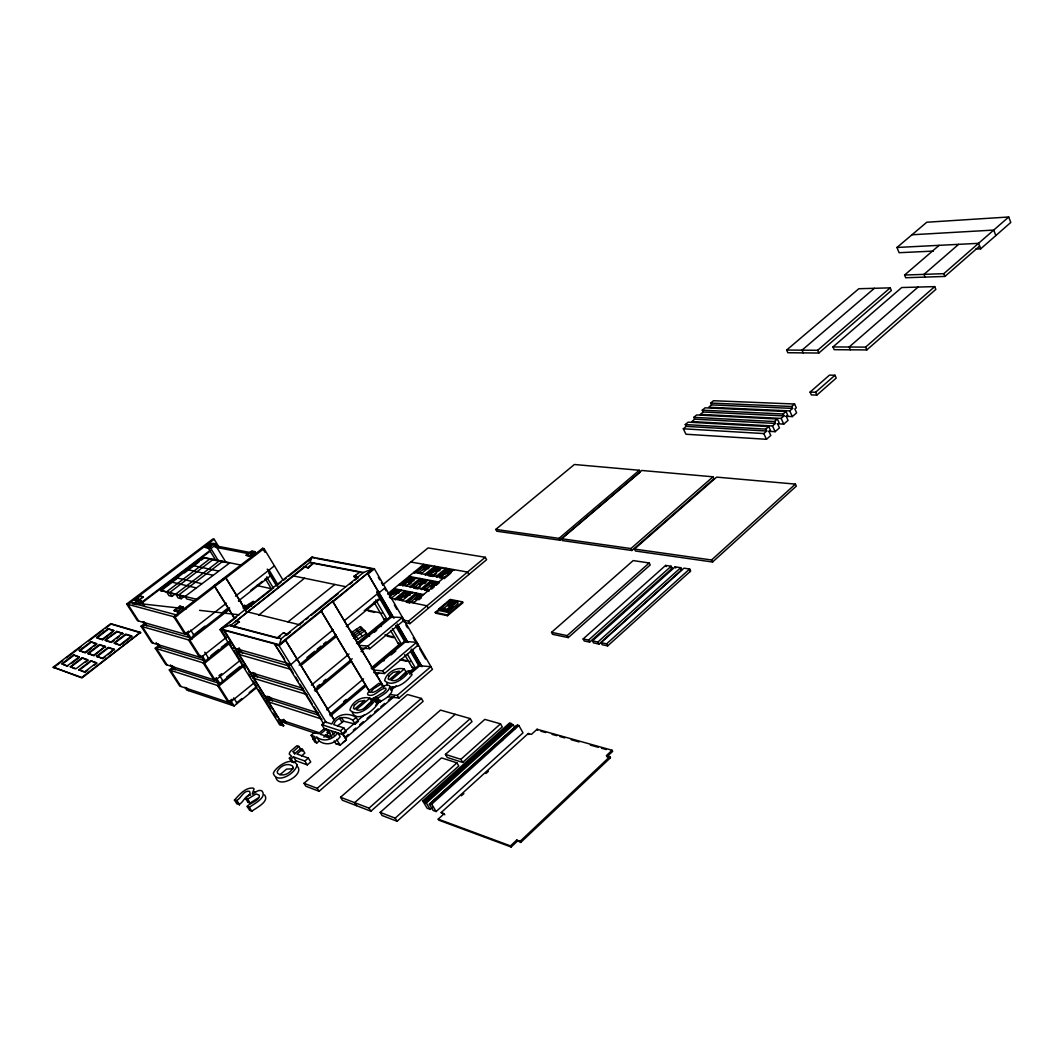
<?xml version="1.0" encoding="UTF-8"?>
<svg xmlns="http://www.w3.org/2000/svg" width="1064" height="1064" viewBox="0 0 1064 1064"><rect width="100%" height="100%" fill="white"/><g stroke="black" fill="none" stroke-linecap="round" stroke-linejoin="round"><path stroke-width="1.5" d="M352.277 712.574C357.344 723.094 373.145 711.005 377.574 704.036L375.286 700.205C369.288 698.955 365.218 712.973 356.241 709.715L369.846 698.184L372.586 699.341L376.536 698.13M275.789 777.292C278.502 789.914 306.405 773.847 296.736 765.774M332.234 602.477L373.291 568.628L363.556 572.472L281.135 638.719L279.233 645.156L321.887 610.803M230.143 625.818L310.076 562.218L311.991 557.15L374.408 568.841L431.306 667.234M279.885 774.778L286.588 769.099L293.172 768.807M234.439 800.101C240.118 802.509 242.299 789.488 249.628 791.403L250.173 793.611L245.518 798.466L247.433 799.264L256.052 793.917L259.19 795.141C261.279 801.338 242.1 805.275 249.309 807.363C253.445 804.065 267.41 797.654 262.01 790.991C256.238 787.626 248.883 801.072 254.123 788.956L253.179 788.105C245.305 787.24 239.24 794.901 234.439 800.101L236.94 803.932C242.339 806.406 244.108 794.875 250.599 795.141M301.524 755.932L304.849 753.113L302.469 749.295L300.62 748.644L294.967 753.418L293.172 751.676L298.944 746.423L300.54 748.963M389.783 686.812C398.827 688.328 406.913 681.412 412.047 674.669L409.813 670.852C404.692 677.781 392.563 688.102 384.636 680.654C386.232 672.794 396.42 666.716 404.28 669.003L406.501 672.794L400.476 677.914M375.286 700.205C370.152 707.121 357.69 717.947 349.923 710.021C351.665 702.12 361.853 695.656 369.846 698.184L372.134 702.001L363.489 709.342M337.474 725.874L343.712 721.232L355.137 724.119L358.475 721.272L356.147 717.429C347.768 711.616 335.612 714.476 331.822 724.025L325.118 721.844L321.767 724.664L324.108 728.468L342.808 734.626L346.172 731.753L343.832 727.909L333.724 724.637C336.557 716.444 346.252 715.859 352.809 720.275L355.137 724.119M516.678 840.081L520.083 841.331L609.818 756.69L610.417 757.794L520.735 842.435L516.678 840.081L510.494 845.907L438.195 819.134L444.193 813.667L441.161 812.564L528.289 733.468L531.441 734.373L537.067 729.252L612.079 750.253L612.678 751.357L606.906 756.797L610.417 757.794M612.079 750.253L606.307 755.693L609.818 756.69M438.195 819.134L438.834 820.184L511.146 847.011L517.317 841.198M712.561 562.018L796.324 486.128L795.393 484.107L716.657 477.124L634.463 549.064L635.447 551.006L712.561 562.018L711.563 559.983L634.463 549.064M461.417 795.792L463.864 793.558M485.942 773.515L488.403 771.28M515.388 728.574L513.274 724.823L509.603 722.921L422.727 800.926L427.143 808.268L430.122 809.358L432.556 807.15M711.563 559.983L795.393 484.107M429.324 804.131L433.115 810.449L436.12 811.539L523.009 732.843L518.886 725.528L517.33 725.089L430.189 803.626L430.814 804.677L429.324 804.131L516.359 725.701L517.915 726.14L517.33 725.089M601.054 642.683L606.6 643.84L689.645 569.014L690.656 571.049L607.677 645.888L602.144 644.731L601.054 642.683L683.966 568.163L689.645 569.014M690.23 570.198L689.698 571.913M500.745 741.621L503.192 739.414M430.189 803.626L431.691 804.158L518.886 725.528M397.111 821.275L458.757 765.974L456.935 762.861L441.507 757.887L380.194 812.404L382.082 815.503L397.111 821.275L395.196 818.149L380.194 812.404M462.694 762.436L502.274 726.925L500.519 723.839L484.825 719.384L445.444 754.403L447.239 757.475L462.694 762.436L460.885 759.324L445.444 754.403M592.435 640.887L597.902 642.018L680.747 567.684L681.758 569.706L598.992 644.066L593.513 642.909L592.435 640.887L675.135 566.846L680.747 567.684M681.332 568.868L680.8 570.557M422.727 800.926L424.217 801.471L511.132 723.347M424.217 801.471L424.842 802.522L511.731 724.398M424.842 802.522L426.332 803.054L513.274 724.823M671.743 567.418L671.198 569.107M589.629 642.097L672.155 568.256L671.145 566.248L665.612 565.423L583.139 638.945L584.229 640.967L589.629 642.097L588.552 640.076L583.139 638.945M395.196 818.149L456.935 762.861M460.885 759.324L500.519 723.839M588.552 640.076L671.145 566.248M551.538 632.349L567.165 635.607L649.213 562.976L650.224 564.957L568.243 637.602L552.615 634.33L551.538 632.349L633.173 560.582L649.213 562.976M370.91 811.207L472.017 721.658L470.261 718.612L440.496 710.1L340.56 797.269L342.435 800.274L370.91 811.207L369.022 808.148L340.56 797.269M369.022 808.148L470.261 718.612M975.794 249.056L980.689 248.83L1010.8 222.443L1008.712 216.99L926.797 222.23L896.952 247.473L899.107 252.713L933.381 251.091M866.814 349.923L935.841 289.381L934.724 286.615L901.713 287.533L832.979 346.931L834.189 349.684L866.814 349.923L865.604 347.117L832.979 346.931M686.16 426.371L683.314 428.792L685.947 434.232L766.452 439.299L770.802 435.482L769.046 431.665L770.496 430.401L768.727 426.584L688.129 422.155L685.283 424.563L686.16 426.371L766.705 431.026L765.827 429.125L685.283 424.563M768.554 431.292L775.137 431.678L779.46 427.888L777.718 424.084L779.154 422.82L777.398 419.003L696.641 414.96L693.808 417.354L694.672 419.176L775.403 423.432L774.526 421.53L693.808 417.354M777.172 423.765L783.769 424.11L788.065 420.347L786.323 416.543L787.759 415.293L786.017 411.489L705.086 407.818L702.267 410.199L703.131 412.007L784.022 415.891L783.157 413.989L702.267 410.199M785.724 416.277L792.334 416.596L796.604 412.845L794.875 409.055L796.298 407.805L794.582 404.014L713.479 400.729L710.686 403.083L711.55 404.892L792.6 408.403L791.736 406.501L710.686 403.083M816.833 395.103L836.224 378.079L834.987 375.246L829.481 375.127L810.076 392.084L811.353 394.904L816.833 395.103L815.569 392.257L810.076 392.084M455.206 714.316L354.631 802.642L356.507 805.674M765.827 429.125L768.727 426.584M774.526 421.53L777.398 419.003M783.157 413.989L786.017 411.489M791.736 406.501L794.582 404.014M979.611 246.09L944.912 276.44L905.703 277.744L904.586 275.044L943.795 273.674L1008.712 216.99M561.327 538.703L630.912 548.558L713.026 476.805L713.944 478.72L631.91 550.5L562.311 540.565L561.327 538.703L641.738 470.474L713.026 476.805M683.314 428.792L763.806 433.567L766.705 431.026M694.672 419.176L691.839 421.57L772.504 425.959L775.403 423.432M703.131 412.007L700.325 414.388L781.149 418.405L784.022 415.891M711.55 404.892L708.744 407.259L789.741 410.89L792.6 408.403M865.604 347.117L934.724 286.615M815.569 392.257L834.987 375.246M918.059 287.081L849.139 347.024L850.349 349.803M958.624 244.348L923.978 274.366L925.095 277.106M818.841 353.035L891.353 290.552L890.222 287.852L858.821 288.73L786.655 350.043L787.865 352.729L818.841 353.035L817.631 350.295L786.655 350.043M303.985 783.277L317.192 788.331L421.411 698.436L423.126 701.362L319.054 791.284L305.82 786.203L303.985 783.277L407.512 694.526L421.411 698.436M904.586 275.044L939.126 245.345M817.631 350.295L890.222 287.852M388.147 696.787L398.947 698.051L432.489 669.322L430.787 666.689L419.788 665.758L409.746 674.31M334.176 740.89L335.905 743.709L340.32 744.627M345.8 736.594L348.3 734.453M353.301 730.183L355.815 728.055M359.566 724.85L363.316 721.645M367.067 718.439L370.817 715.234M374.568 712.029L378.319 708.837M380.819 706.696L384.583 703.49M388.333 700.285L392.084 697.093M345.68 738.03L394.491 696.348M389.491 694.513L397.191 695.391L430.787 666.689M342.635 742.645L346.452 739.773L340.161 745.146L335.905 743.709M874.382 288.304L802.003 350.176L803.2 352.889M409.308 672.089L414.308 667.833L414.814 668.697L413.643 668.392M293.478 756.89L304.876 761.026L308.334 758.087L310.741 761.957L307.297 764.896L295.885 760.72L293.478 756.89L291.15 758.858L289.328 758.193L291.642 756.225L289.315 754.177A7.528 3.139 -32.5 0 1 290.632 751.144L296.936 745.718L298.944 746.423M321.767 724.664L340.453 730.782L343.832 727.909M352.809 720.275L356.147 717.429M390.448 689.419L393.534 686.799M409.839 672.927L418.618 665.466L421.543 666.21M246.875 806.326L249.654 809.983M382.814 686.519L381.311 683.979L378.837 683.301L369.235 690.629L367.546 693.741L368.051 695.018C374.914 697.372 379.329 688.541 385.687 688.155L386.112 689.578L383.585 692.252L375.18 697.332L377.454 701.149L379.143 700.312M390.914 690.323L396.3 685.748M377.8 702.519L380.287 700.391M376.55 703.57L380.619 700.498M342.874 733.202L364.247 714.995M375.565 705.366L380.593 701.083M295.885 760.72L293.558 762.689L291.15 758.858M312.643 738.496L315.011 742.313L316.859 742.951L319.147 741.01C326.475 746.316 335.28 743.457 340.187 736.714L337.833 732.857C332.912 739.6 324.121 742.473 316.779 737.192L314.492 739.121L312.643 738.496L314.917 736.567L311.127 735.277L314.505 732.431L318.296 733.708L324.493 728.468M323.749 737.099L328.71 732.896L326.355 729.079L320.158 734.333L329.601 736.94L335.785 732.192M404.28 669.003L390.993 680.255C399.891 683.354 403.815 669.748 409.813 670.852M495.784 529.42L558.972 538.371L639.304 470.261L640.222 472.084L559.943 540.219L496.742 531.202L495.784 529.42L574.387 464.502L639.304 470.261M245.518 798.466L248.018 802.322L249.269 801.259M248.018 802.322L249.92 803.121L258.539 797.774M302.469 749.295L296.909 753.99L308.334 758.087M381.311 683.979L373.757 688.661L371.509 691.108L371.841 692.465C378.039 692.039 382.029 684.205 388.692 685.243L389.889 686.134C389.224 692.039 382.215 695.045 377.787 698.09L375.18 697.332M343.592 701.641L346.119 699.514M435.229 612.385L447.053 614.886L462.534 601.865L463 602.689L447.518 615.724L435.695 613.21L435.229 612.385L444.712 604.445M329.521 714.769L365.471 684.511M376.35 675.347L378.877 673.219M373.517 670.014L382.694 670.865L416.649 642.257L418.378 644.917L384.45 673.539L373.73 672.528M330.412 715.966L365.923 686.054M447.784 605.336L449.62 603.807L450.604 604.006L447.784 605.336L448.25 606.161L451.07 604.831M372.733 669.243L405.73 641.565L416.649 642.257M391.113 654.932L395.781 651.022L394.771 650.769M326.661 709.821L363.529 678.872M438.834 608.994L446.72 610.643L457.041 601.971L457.972 603.621L447.651 612.292L439.764 610.643L438.834 608.994L449.128 600.375L457.041 601.971M447.984 610.869L452.971 606.679M447.079 602.463L450.644 599.484L462.534 601.865M448.795 601.772L441.334 608.023L447.053 609.22L454.541 602.929L448.795 601.772L449.726 603.421L454.035 604.299M435.695 613.21L440.443 609.233M371.15 668.046L400.224 643.68L400.729 644.545M371.589 668.937L404.559 641.286L407.472 641.991M443.502 608.635L449.726 603.421M220.115 629.742L279.593 724.611L283.463 725.927L224.358 630.367L220.115 629.742L226.765 624.821M405.198 622.56L409.946 623.637L486.607 559.704L485.277 557.27L428.1 547.933L382.708 584.841M315.183 691.387L351.479 661.249M360.656 648.069L369.78 648.721L404.094 620.206L402.338 617.506L391.486 617.067L358.635 644.225M279.593 724.611L284.474 720.567M281.495 723.387L284.859 720.581M403.788 620.113L408.523 621.177L485.277 557.27M416.077 598.846L417.886 597.356L418.352 598.154L416.955 597.17L415.146 598.66L416.543 599.657L415.146 598.66M430.268 586.158L432.995 584.854L430.268 586.158L430.721 586.956L432.503 585.479L432.051 584.681M447.957 572.485L445.231 573.789L447 572.326L448.396 573.297M415.598 599.458L417.407 597.968M413.391 602.969L453.703 569.599M418.844 599.843L421.065 597.995M431.612 589.07L434.125 586.982M436.652 584.894L439.166 582.806L431.585 581.383L421.557 589.669M444.18 578.656L450.404 573.496M317.112 686.639L319.639 684.538M323.443 681.386L325.97 679.298M314.439 690.11L352.224 658.762M366.096 647.258L361.055 651.447L362.757 651.886M358.887 645.383L367.998 646.008L402.338 617.506M405.903 601.399L416.051 593.034M421.091 588.871L431.133 580.572L432.503 582.979M436.134 576.462L446.069 568.256M356.56 643.494L385.966 619.208L386.485 620.086M436.586 577.26L446.521 569.054L454.142 570.397M421.597 596.292L416.144 595.188L408.776 601.266L414.228 602.397M436.28 585.107L432.157 584.309L424.882 590.334L423.964 588.725L431.252 582.713L436.745 583.75M451.734 571.341L446.202 570.357L438.993 576.316L444.499 577.326M357.69 643.773L390.342 616.814L393.228 617.452L367.865 573.775L393.999 618.277M390.821 616.921L389.397 617.586M441.214 575.784L444.938 572.698M409.707 602.876L417.061 596.798L421.158 597.622M441.094 576.927L447.106 571.966L451.242 572.711M374.342 632.309L376.696 630.367M311.366 685.163L349.032 654.014M395.289 599.897L405.371 591.597L412.779 593.087M410.398 587.474L420.386 579.268L427.834 580.665M425.361 575.185L435.243 567.059L442.744 568.389M410.372 594.018L404.998 592.941L397.683 598.966L403.03 600.069M425.44 581.609L420.041 580.585L412.792 586.543L418.165 587.594M440.35 569.32L434.923 568.349L427.741 574.254L433.154 575.252M399.984 598.38L403.775 595.268M429.962 573.722L433.673 570.676M399.825 599.551L405.916 594.537L409.946 595.348M413.697 588.139L420.945 582.168L424.988 582.952M429.829 574.853L435.814 569.932L439.884 570.663M404.466 597.183L406.727 595.082L407.193 595.88L405.384 597.37L404.014 596.385L405.384 597.37M419.509 584.788L419.056 584.003L421.756 582.713L422.209 583.511M402.179 600.628L412.313 592.289M417.354 588.126L427.382 579.867M432.37 575.757L442.292 567.591M420.32 586.863L417.806 588.937L414.84 588.352M424.071 583.764L426.584 581.702M432.822 576.555L436.546 573.496M390.116 596.292L394.97 592.316L398.92 593.114M402.711 585.971L409.919 580.066L413.896 580.824M418.764 572.818L424.709 567.95L428.726 568.668M394.85 592.675L393.068 594.138L395.755 592.861L396.22 593.646L394.85 592.675L395.755 592.861M408.031 581.875L410.717 580.598L408.031 581.875L408.483 582.66L410.252 581.21L409.813 580.425M424.616 568.296L422.86 569.732L425.534 568.469L425.972 569.253L424.616 568.296L425.534 568.469M267.051 699.992L269.618 697.878M391.166 598.34L401.248 590.068M406.262 585.958L416.25 577.779M421.211 573.709L431.093 565.609M409.214 584.708L411.715 582.66M267.29 701.522L271.134 698.37M394.824 599.099L404.918 590.799M409.946 586.676L419.934 578.47L421.291 580.851M424.908 574.387L434.804 566.261M306.951 657.539L314.598 651.301M317.139 649.226L320.969 646.101M323.509 644.026L326.063 641.938M364.26 610.736L378.279 599.285M299.144 665.133L336.158 634.889M346.292 626.603L380.699 598.487L379.542 598.247M387.788 593.685L423.725 564.306M301.139 665.332L336.596 636.339M388.161 594.537L394.438 589.403L401.713 590.866M399.439 585.32L409.374 577.193L416.702 578.563M414.322 573.137L424.164 565.09L431.532 566.394M389.198 594.71L394.052 590.733L399.333 591.797M414.322 579.494L409.015 578.484L401.806 584.389L407.086 585.426M429.164 567.325L423.831 566.367L416.676 572.219L422.009 573.19M390.435 595.002L393.002 592.901M403.256 584.508L407.113 581.356M184.95 687.251L186.759 690.044L234.12 705.964L256.53 687.743M296.058 660.026L333.218 629.755M344.749 620.352L379.356 592.169M385.288 587.674L379.143 592.688L377.082 592.262M232.072 699.194L228.228 702.307L217.522 685.482L243.483 664.654M173.219 666.862L169.296 669.948L179.736 686.081L229.625 702.772L253.977 683.021M237.352 702.28L241.967 698.529M249.162 692.664L255.586 687.45M252.274 676.425L254.828 674.363M256.344 674.815L252.501 677.928L306.951 694.553M369.807 692.305L320.929 610.576L332.62 601.16L373.703 670.333M373.291 568.628L278.901 644.624L220.567 628.917L311.991 557.15L314.718 558.108M284.58 659.042L274.898 644.531L279.047 645.649L285.618 640.355L334.375 720.035M368.197 573.842L374.408 568.841M277.318 637.722L283.343 632.881L287.493 634.397L283.343 632.881M353.847 576.316L358.116 577.619L353.847 576.316L359.871 572.233M277.637 638.254L280.058 636.312M354.152 576.834L356.44 574.999M169.296 669.948L218.918 685.934L244.747 665.2M286.615 635.115L290.472 632.003M300.766 623.73L303.346 621.655M305.927 619.581L308.493 617.519M311.074 615.444L338.113 593.712M349.697 584.389L352.264 582.314M354.844 580.252L357.424 578.178M216.311 677.941L213.93 679.843L203.091 662.832L229.771 641.712M219.104 675.707L221.698 673.645M288.012 621.908L334.801 584.469M159.148 645.196L155.251 648.215L165.798 664.534L215.327 680.295L239.919 660.598M226.552 677.209L239.985 666.423M237.325 652.564L239.905 650.503M237.538 654.028L240.118 651.966L289.355 666.117M235.756 648.575L231.487 647.883M155.251 648.215L204.474 663.258L229.904 643.108M143.667 624.236L141.047 626.244L151.713 642.749L200.843 657.539L226.339 637.416M304.517 578.218L258.778 615.112M210.938 655.624L218.705 649.479M221.285 647.431L223.879 645.383M224.61 644.797L228.507 641.725M235.41 621.669L305.195 566.779M233.322 626.231L239.201 621.615L233.641 626.749L229.824 625.313M308.041 567.405L313.641 563.002L308.334 567.91L304.384 566.686L308.334 567.91M307.629 561.007L312.444 557.23M236.554 617.12L220.886 629.423L279.233 645.156M248.311 607.89L271.812 589.443M278.342 584.309L280.949 582.261M283.556 580.212L286.176 578.164M288.783 576.103L311.167 558.52M174.43 667.314L170.573 670.347L181.013 686.506M229.585 607.837L188.501 639.903L199.46 657.126M238.469 600.894L271.067 575.451L270.11 575.252M141.047 626.244L189.871 640.302L229.704 609.193M188.714 631.112L184.83 634.131L173.725 616.708L262.582 548.319L264.005 548.585L282.997 580.08M219.237 547.508L214.157 539.235L212.853 538.996L126.669 604.019L137.469 620.711L186.187 634.516L226.406 603.221M235.49 596.146L274.419 565.849M204.953 626.098L193.222 635.248L194.14 635.501L190.682 630.048M221.897 612.877L228.414 607.783M250.572 590.507L262.303 581.343M264.896 579.321L267.503 577.287M159.108 646.58L156.514 648.601L167.075 664.933M234.293 618.118L214.29 585.945L225.608 577.459M214.29 585.945L225.595 577.513L245.438 609.659M126.669 604.019L175.081 617.08L264.005 548.585M174.15 610.523L179.816 606.174L182.981 606.999L177.622 611.84L174.15 610.523L177.622 611.84M246.263 555.155L251.663 551.006L254.974 551.644L249.854 556.286L246.263 555.155L249.854 556.286M174.456 611.015L178.991 607.531M246.555 555.634L251.955 551.485L255.267 552.123M177.316 611.361L182.981 606.999M249.561 555.807L254.974 551.644M146.234 623.584L142.283 626.603L152.977 643.122M114.22 649.266L108.262 647.364L96.585 656.275L102.49 658.244L114.22 649.266L108.023 654.732M120.046 644.797L131.657 635.913L125.619 634.104L114.074 642.922L120.365 645.276L114.38 643.401L125.938 634.583L131.976 636.392L121.655 644.292M85.054 672.328L87.687 670.307M94.27 665.266L96.917 663.244L90.706 660.757L78.896 669.775L83.591 671.81M96.585 656.275L102.809 658.722L105.416 656.727M219.57 560.662L175.72 594.124L178.127 597.928L181.226 598.713L183.806 596.731M53.2 667.195L81.702 677.462L140.488 632.388L82.021 677.941L53.2 667.195L110.749 623.637L140.488 632.388M87.847 653.376L93.659 655.304L105.309 646.42L93.978 655.783L87.847 653.376L99.457 644.545L105.309 646.42M122.639 633.2L111.108 641.991L105.23 640.156L116.708 631.418L122.945 633.678L116.708 631.418M85.492 662.247L88.113 660.252L82.021 657.818L70.291 666.742L74.906 668.737M111.414 642.47L113.981 640.515M116.548 638.56L119.102 636.618M210.127 558.72L166.543 591.85L168.937 595.627L171.982 596.385L174.629 594.377M79.228 670.267L91.025 661.249M96.904 656.754L108.581 647.843L114.54 649.745M222.748 561.327L178.819 594.896L181.226 598.713M67.458 665.732L79.162 656.847L73.483 654.919L61.832 663.75L67.777 666.21L63.561 664.721M79.281 650.53L84.974 652.418L96.558 643.627L90.812 641.792L79.281 650.53L85.293 652.897L91.73 648.003M102.317 639.251L113.782 630.54L107.956 628.797L96.545 637.442L102.636 639.717L112.811 631.989M71.674 663.244L79.481 657.326L73.483 654.919M94.297 646.048L96.877 644.092L90.812 641.792M70.61 667.221L82.34 658.297M88.166 653.855L99.777 645.023L105.629 646.899M105.23 640.156L117.027 631.896M213.252 559.358L169.588 592.608L171.982 596.385M53.519 667.673L62.67 660.744M66.593 657.765L80.984 646.885M88.817 640.94L103.208 630.048M105.815 628.066L111.055 624.116L140.794 632.867M145.063 606.666L141.472 601.067L136.737 604.658L135.061 604.206M210.366 545.579L211.244 545.739L208.225 548.027L210.858 548.532L215.367 545.114L225.768 562.031M140.993 602.756L209.675 550.74M141.831 602.982L210.539 550.913M62.151 664.229L73.802 655.397M79.601 650.995L91.132 642.257M108.275 629.263L96.864 637.908L102.636 639.717M185.375 596.917L160.504 590.36L203.929 557.443L240.836 565.064M160.81 590.826L176.597 578.856M184.484 572.871L198.955 561.898M201.588 559.903L204.222 557.908L229.465 563.122L185.07 596.438L186.626 598.912L195.138 601.027M214.157 539.235L127.906 604.352L138.706 621.07M134.702 600.229L140.209 596.066L143.148 596.811L137.921 601.466L134.702 600.229L137.921 601.466M204.993 547.135L210.273 543.145L213.332 543.744L208.331 548.199L204.993 547.135L208.052 547.734L216.045 560.688M134.995 600.694L138.307 598.194M205.272 547.601L210.552 543.611L213.625 544.196M132.88 604.166L138.958 600.415L141.472 601.067M211.364 544.821L213.372 543.305L215.114 543.638L216.843 546.457M137.615 601L143.148 596.811M208.052 547.734L213.332 543.744M215.114 543.638L213.611 544.781L215.367 545.114M356.041 640.262L366.548 633.373L360.457 626.643L352.091 632.109M351.479 634.862L361.959 627.999M352.969 636.245L363.462 629.356L366.548 633.373M353.421 638.32L364.992 630.726M242.978 607.916L253.325 601.293L254.469 602.463L244.108 609.113M245.239 610.31L247.832 608.648L244.441 605.057M249.388 810.209L251.835 811.247C255.972 807.948 269.91 801.511 264.497 794.861M377.454 701.149L380.074 701.921C384.49 698.875 391.499 695.869 392.151 689.951L390.954 689.06M281.135 638.719L229.93 625.233L220.567 628.917L226.14 637.802M370.817 570.264L373.597 569.16L317.072 558.547M911.968 234.772L993.723 230.077L995.838 235.543M896.952 247.473L978.534 243.337L980.689 248.83M186.36 608.861L130.274 602.557L176.172 614.832M199.553 610.35L239.134 614.793M410.771 562.018L467.535 572.046L468.892 574.48M437.091 571.248L435.708 570.291L436.639 570.464L433.952 571.74M413.869 572.352L443.728 577.858M428.34 575.73L431.332 576.289M439.618 577.818L442.664 578.377M438.714 582.008L408.922 576.395L410.278 578.763M420.839 582.527L421.756 582.713M309.97 562.297L363.556 572.472M310.369 562.71L360.616 572.379M216.577 546.018L256.544 553.746M215.074 547.149L248.617 553.692M251.809 554.304L255.014 554.929M423.964 588.725L429.444 589.802M398.987 584.535L428.632 590.347M426.079 590.56L429.098 591.145M393.986 588.618L423.578 594.537M455.565 601.2L458.531 601.798M422.528 595.042L416.503 593.832L406.355 602.211L409.361 602.836M406.727 595.082L405.81 594.896L407.193 595.88M416.955 597.17L417.886 597.356M267.609 569.732L269.046 570.025L278.076 584.947M292.933 575.823L345.72 586.716M389.397 597.237L392.018 597.782M390.342 598.168L426.997 605.802L428.393 608.249M193.183 565.582L218.266 571.009M225.595 577.513L245.678 610.39M332.567 601.147L383.851 686.985M187.783 569.679L212.773 575.212M256.73 585.493L271.094 588.685M366.069 609.752L382.082 613.303M368.171 610.962L374.581 612.385M383.678 618.689L387.123 619.474M320.929 610.576L370.139 692.398M176.93 577.912L201.748 583.657M380.407 626.231L381.417 626.47M254.509 791.683L255.653 791.949M171.477 582.048L196.215 587.9M384.969 634.902L394.638 637.216M387.083 636.152L393.52 637.682M238.562 600.827L239.972 601.16M368.623 635.966L369.634 636.206M397.923 643.122L401.381 643.959M160.504 590.36L196.414 599.245M245.757 611.454L300.194 624.927M401.022 659.241L410.425 661.648M399.958 659.693L406.222 661.289M239.201 621.615L235.689 620.698L239.52 622.121M183.287 607.478L179.816 606.174M143.44 597.29L140.209 596.066M411.994 667.234L415.479 668.139M383.12 660.531L384.117 660.797M233.442 626.576L276.653 637.988M285.618 640.355L334.043 719.929M175.773 615.098L177.582 615.591M296.949 659.308L290.751 664.707L286.575 663.524M540.845 731.194L545.633 732.537M552.017 734.333L556.804 735.676M559.997 736.567L564.784 737.911M571.168 739.706L579.149 741.954M590.334 745.079L598.314 747.327M601.506 748.218L606.294 749.561M235.344 648.455L286.096 662.845M144.638 624.807L190.922 638.014M239.121 654.48L291.563 669.575M207.759 658.137L208.677 658.417M107.956 628.797L113.782 630.54M248.777 671.983L303.134 688.341M205.498 660.93L158.829 646.792L156.142 642.616M254.974 675.933L303.253 690.563M105.549 640.634L109.951 642.018M222.123 680.761L223.041 681.053M265.175 696.149L318.336 713.066M172.873 668.538L219.889 683.58M269.724 699.527L318.336 715.075M268.86 702.027L322.099 719.197M326.848 732.285L328.71 732.896M236.314 703.118L237.245 703.424L233.708 697.864M279.832 719.57L319.173 732.724M325.464 734.838L331.755 736.94M315.702 733.389L284.301 722.828L282.558 720.035M324.972 736.501L329.601 738.057M280.364 724.318L283.942 725.528M82.021 657.818L87.793 659.773L76.01 668.764L70.291 666.742M90.706 660.757L96.585 662.752L84.734 671.836L78.896 669.775M444.832 814.731L441.161 812.564M356.267 629.369L362.345 636.126M350.615 630.753L358.142 638.892M249.442 603.767L251.729 606.148M240.358 601.572L241.462 602.743L239.985 600.349M367.998 646.008L369.78 648.721M382.694 670.865L384.45 673.539M397.191 695.391L398.947 698.051M237.059 800.913L239.56 804.756M236.833 801.112L239.333 804.943M249.309 807.363L251.835 811.247M247.433 799.264L249.92 803.121M143.933 621.602L146.792 626.018M158.19 643.693L160.97 648.016M172.435 665.771L175.161 670.001M186.692 687.863L188.461 690.616M142.629 621.695L144.425 624.488M170.546 664.933L173.246 669.123M204.74 652.205L209.129 659.121M219.477 675.414L223.187 681.279M187.45 632.561L191.853 639.491M202.426 656.102L205.951 661.648M216.511 678.273L220.035 683.806M230.609 700.431L234.12 705.964M186.36 633.2L189.153 637.575M200.484 655.397L204.102 661.09M215.487 678.978L218.187 683.221M229.611 701.176L232.258 705.339M175.081 617.08L186.187 634.516M189.871 640.302L200.843 657.539M204.474 663.258L215.327 680.295M218.918 685.934L229.625 702.772M289.328 758.193L291.736 762.01M317.192 788.331L319.054 791.284M293.172 751.676L294.768 754.216M239.028 647.816L242.539 653.416M254.735 672.94L257.435 677.249M269.671 696.827L272.331 701.083M283.716 719.304L286.349 723.52M300.62 748.644L302.216 751.184M237.91 648.654L240.531 652.844M252.793 672.448L255.413 676.638M267.676 696.242L270.296 700.445M223.866 630.753L283.463 725.927M304.876 761.026L307.297 764.896M228.773 641.991L231.393 646.181M234.013 650.37L242.087 663.244M243.643 665.718L245.385 668.511M248.883 674.097L250.638 676.877M253.259 681.066L256.969 686.998M258.499 689.445L265.495 700.604M265.774 701.043L267.463 703.73M268.128 704.794L270.828 709.116M273.368 713.159L275.988 717.349M277.744 720.142L279.486 722.935M311.127 735.277L313.494 739.081M214.569 586.011L234.572 618.197M316.779 737.192L319.147 741.01M314.492 739.121L316.859 742.951M210.858 548.532L218.679 561.233M279.047 645.649L326.289 722.562M331.489 731.034L334.096 735.264M336.703 739.507L340.161 745.146M287.081 663.111L293.132 672.967M295.726 677.183L298.319 681.399M300.061 684.219L312.164 703.903M313.893 706.722L320.823 717.974M328.603 730.636L330.332 733.442M274.898 644.531L323.788 724.012M327.247 729.638L331.582 736.674M342.994 734.133L346.452 739.773M343.526 735.437L346.119 739.666M340.453 730.782L342.808 734.626M341.384 717.429L343.712 721.232M339.496 718.147L341.823 721.951M266.652 576.981L273.528 588.299M265.508 579.202L271.52 589.084M267.237 569.12L277.531 586.118M268.86 573.177L276.574 585.905M262.582 548.319L264.976 552.296M426.332 803.054L430.122 809.358M373.517 698.037L376.882 703.676M373.185 697.944L374.861 700.764M431.691 804.158L436.12 811.539M377.787 698.09L380.074 701.921M375.353 697.186L376.869 699.726M374.182 671.171L383.519 686.892M360.457 626.643L361.999 629.263M510.494 845.907L511.146 847.011M375.752 599.95L387.389 619.926M392.377 628.492L401.514 644.186M407.339 654.161L415.638 668.431M373.983 602.078L384.184 619.567M390.581 630.526L398.88 644.757M404.692 654.719L412.167 667.527M397.298 623.97L408.031 642.457M412.154 649.559L422.062 666.623M397.79 625.313L407.698 642.363M411.608 649.12L421.73 666.529M376.802 591.797L391.765 617.532M396.234 625.233L405.863 641.792M410.691 650.104L419.948 666.051M377.215 594.231L390.608 617.28M395.582 625.832L404.692 641.512M410.505 651.501L418.79 665.758M520.083 841.331L520.735 842.435M378.265 577.233L379.821 579.92M381.377 582.607L382.934 585.293M384.49 587.993L386.126 590.826M394.345 605.03L396.806 609.3M401.74 617.825L404.2 622.081M405.849 624.927L407.512 627.8M413.244 637.708L414.894 640.555M416.529 643.388L418.179 646.234M419.615 648.721L425.573 659.015M394.052 590.733L394.97 592.316M408.523 621.177L409.946 623.637M404.998 592.941L405.916 594.537M409.015 578.484L409.919 580.066M408.948 582.048L409.401 582.846M416.144 595.188L417.061 596.798M419.987 584.176L420.44 584.974M431.213 586.344L431.665 587.142M447.053 614.886L447.518 615.724M420.041 580.585L420.945 582.168M449.62 603.807L450.085 604.631M423.831 566.367L424.709 567.95M431.252 582.713L432.157 584.309M446.72 610.643L447.651 612.292M528.289 733.468L528.875 734.519M434.923 568.349L435.814 569.932M450.644 599.484L451.096 600.309M449.128 600.375L450.045 602.024M537.067 729.252L537.653 730.303M446.202 570.357L447.106 571.966M447 572.326L447.452 573.124M567.165 635.607L568.243 637.602M606.6 643.84L607.677 645.888M597.902 642.018L598.992 644.066M558.972 538.371L559.943 540.219M630.912 548.558L631.91 550.5M665.612 565.423L666.197 566.593M675.135 566.846L675.72 568.016M387.376 685.442L386.884 683.234M763.806 433.567L766.452 439.299M772.504 425.959L775.137 431.678M781.149 418.405L783.769 424.11M789.741 410.89L792.334 416.596M943.795 273.674L944.912 276.44M297.069 764.657C295.978 773.501 276.973 784.474 273.342 773.462A11.199 4.695 -32.8 0 1 276.387 768.82C281.096 763.979 292.068 757.262 297.069 764.657M293.079 767.61C290.884 773.089 282.878 777.372 277.624 773.355L277.172 771.826C279.433 766.399 287.307 762.117 292.6 766.093L293.079 767.61M388.879 676.079L388.147 678.938L389.211 679.776L399.359 671.184L393.241 672.382L388.879 676.079M354.299 705.326L353.474 708.291L354.498 709.169L364.872 700.378L358.768 701.535L354.299 705.326"/></g></svg>
